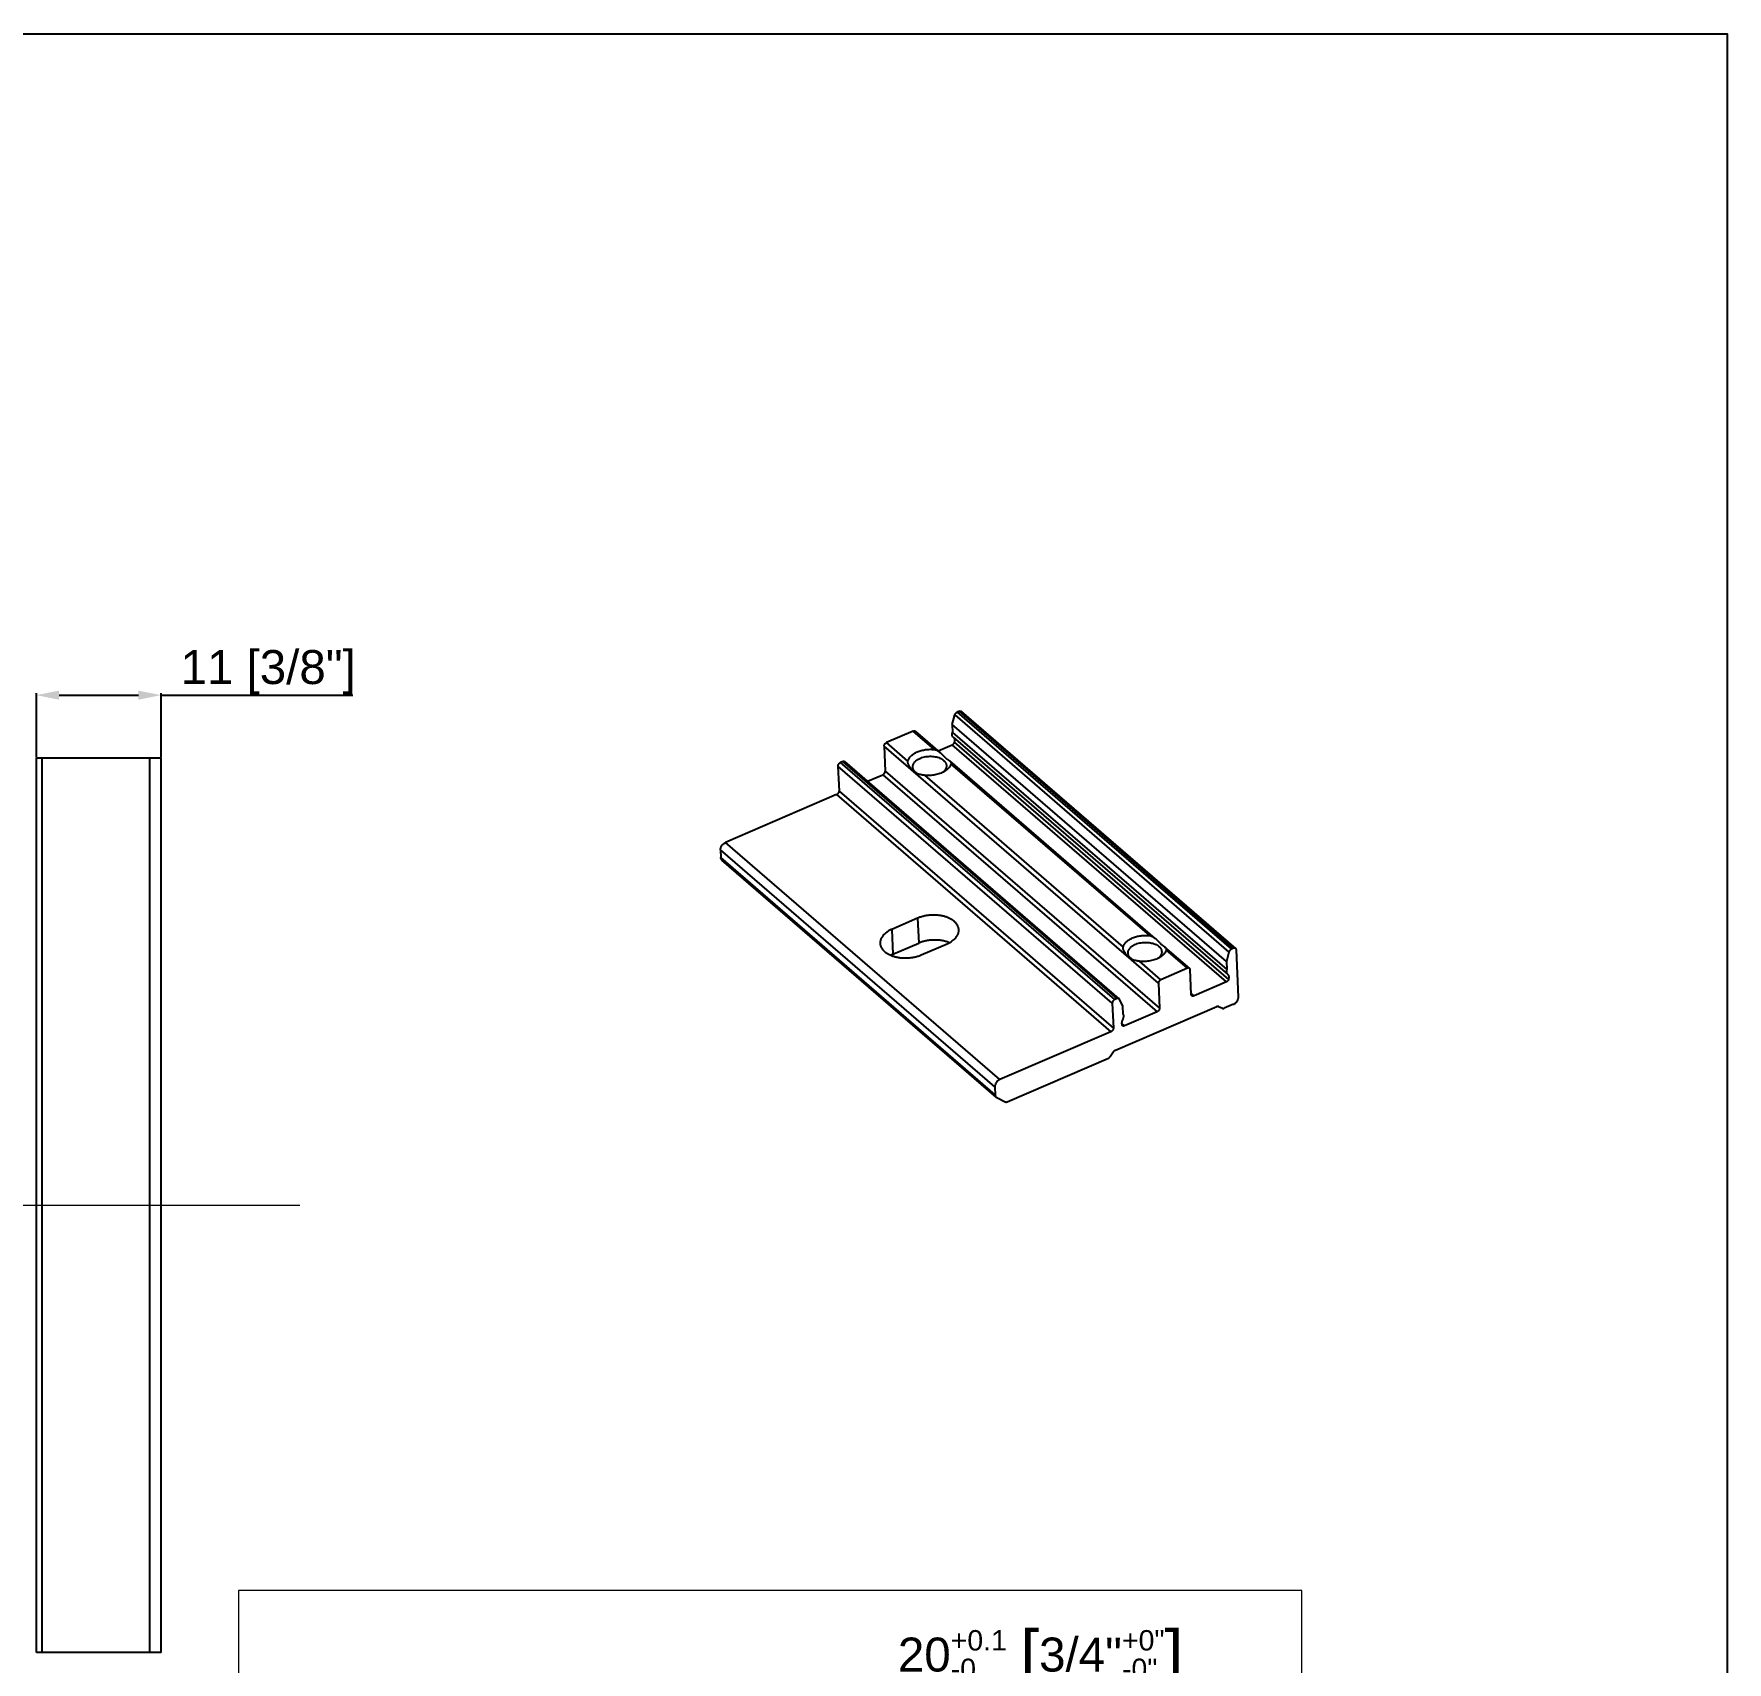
# Model space of a CAD drawing. Header units: millimetres. Extents: x 2185 to 26698, y 9658 to 17427.
# Drawn here: x 14118.5 to 14267.9, y 9792.4 to 9936.1 of the extents above; entities that cross this region are included whole.
import ezdxf

# ---------------------------------------------------------------- set-up
doc = ezdxf.new("R2010")
doc.units = ezdxf.units.MM
doc.styles.get("Standard").update_dxf_attribs({"font": 'arial.ttf'})
doc.dimstyles.new('缩小5倍', dxfattribs={"dimtxt": 3, "dimasz": 2, "dimexe": 0.18, "dimexo": 0.0625, "dimgap": 0.09, "dimtad": 1, "dimtoh": 1, "dimzin": 9, "dimdsep": 46, "dimtxsty": 'Standard', "dimblk": '_FILLED', "dimcen": 0.09, "dimclrd": 3, "dimclre": 3, "dimclrt": 3, "dimazin": 2, "dimtfac": 1, "dimtofl": 0, "dimtmove": 0, "dimatfit": 3, "dimldrblk": '_FILLED', "dimfxl": 1, "dimtolj": 1, "dimtzin": 0, "dimarcsym": 0})

# ---------------------------------------------------------------- blocks, each defined once
blk = doc.blocks.new('_FILLED')
at = {"color": 0, "linetype": 'ByBlock'}
blk.add_solid([(0, 0), (-1, 0.2), (-1, -0.2)], dxfattribs=at)
blk = doc.blocks.new('*D310')
at = {"color": 3, "lineweight": -2, "transparency": 16777216}
for p, q in [((14118.7, 9872.27), (14118.7, 9877.93)), ((14120.7, 9877.75), (14127.7, 9877.75)), ((14129.7, 9872.27), (14129.7, 9877.93)), ((14129.7, 9877.75), (14146.62, 9877.75))]:
    blk.add_line(p, q, dxfattribs=at)
at = {"layer": 'Defpoints', "color": 0, "transparency": 16777216}
for p in [(14129.7, 9877.75), (14118.7, 9872.21), (14129.7, 9872.21)]:
    blk.add_point(p, dxfattribs=at)
at = {"color": 3, "lineweight": -2, "transparency": 16777216, "xscale": 2, "yscale": 2, "zscale": 2, "rotation": 180}
blk.add_blockref('_FILLED', (14118.7, 9877.75), dxfattribs=at)
at = {"color": 3, "lineweight": -2, "transparency": 16777216, "xscale": 2, "yscale": 2, "zscale": 2}
blk.add_blockref('_FILLED', (14129.7, 9877.75), dxfattribs=at)
at = {"color": 3, "lineweight": 5, "transparency": 16777216, "insert": (14139.16, 9879.78), "char_height": 3, "attachment_point": 5}
blk.add_mtext('\\A1;11 [3/8"]', dxfattribs=at)
blk = doc.blocks.new('*D292')
at = {"color": 3, "lineweight": -2, "transparency": 16777216}
for p, q in [((14173.22, 9768.97), (14173.22, 9789.71)), ((14175.22, 9789.53), (14191.22, 9789.53)), ((14193.22, 9768.97), (14193.22, 9789.71)), ((14193.22, 9789.53), (14219.49, 9789.53))]:
    blk.add_line(p, q, dxfattribs=at)
at = {"layer": 'Defpoints', "color": 0, "transparency": 16777216}
for p in [(14193.22, 9789.53), (14173.22, 9768.91), (14193.22, 9768.91)]:
    blk.add_point(p, dxfattribs=at)
at = {"color": 3, "lineweight": -2, "transparency": 16777216, "xscale": 2, "yscale": 2, "zscale": 2, "rotation": 180}
blk.add_blockref('_FILLED', (14173.22, 9789.53), dxfattribs=at)
at = {"color": 3, "lineweight": -2, "transparency": 16777216, "xscale": 2, "yscale": 2, "zscale": 2}
blk.add_blockref('_FILLED', (14193.22, 9789.53), dxfattribs=at)
at = {"color": 3, "lineweight": 5, "transparency": 16777216, "insert": (14207.35, 9792.38), "char_height": 3, "attachment_point": 5}
blk.add_mtext('\\A1;20{\\H1.8;\\S+0.1^ -0;} {\\o\\l\\H4.32;[}3/4"{\\H1.8;\\S+0"^ -0";}{\\o\\l\\H4.32;]}', dxfattribs=at)

msp = doc.modelspace()

# ---------------------------------------------------------------- linework, layer by layer
at = {"color": 7, "linetype": 'Continuous'}
for p, q in [((14199.523, 9875.155), (14199.757, 9876.002)), ((14199.523, 9875.155), (14199.555, 9874.447)), ((14223.736, 9854.221), (14199.523, 9875.155)), ((14199.757, 9876.002), (14223.969, 9855.068)), ((14200.169, 9876.33), (14199.966, 9876.242)), ((14199.966, 9876.242), (14224.178, 9855.308)), ((14224.381, 9855.396), (14200.169, 9876.33)), ((14224.571, 9855.384), (14200.359, 9876.318)), ((14196.097, 9874.574), (14193.747, 9873.561)), ((14197.975, 9872.95), (14196.097, 9874.574)), ((14198.464, 9872.679), (14196.286, 9874.562)), ((14199.555, 9874.447), (14223.767, 9853.513)), ((14199.622, 9874.039), (14223.835, 9853.106)), ((14118.703, 9793.207), (14118.703, 9872.207)), ((14118.703, 9872.207), (14129.703, 9872.207)), ((14119.203, 9793.207), (14119.203, 9872.207)), ((14128.703, 9793.207), (14128.703, 9872.207)), ((14129.703, 9793.207), (14129.703, 9872.207)), ((14193.528, 9873.243), (14193.626, 9871.043)), ((14217.741, 9852.309), (14193.528, 9873.243)), ((14195.625, 9871.937), (14193.747, 9873.561)), ((14198.29, 9872.829), (14199.536, 9873.367)), ((14223.749, 9852.433), (14199.536, 9873.367)), ((14223.952, 9852.655), (14199.74, 9873.589)), ((14189.456, 9871.487), (14189.553, 9869.287)), ((14213.668, 9850.553), (14189.456, 9871.487)), ((14189.878, 9871.893), (14189.675, 9871.805)), ((14213.887, 9850.872), (14189.675, 9871.805)), ((14214.09, 9850.959), (14189.878, 9871.893)), ((14214.28, 9850.947), (14190.067, 9871.881)), ((14192.071, 9870.148), (14193.407, 9870.724)), ((14193.407, 9870.724), (14217.619, 9849.791)), ((14193.626, 9871.043), (14217.838, 9850.109)), ((14197.079, 9870.68), (14214.627, 9855.508)), ((14217.466, 9856.25), (14199.318, 9871.94)), ((14216.977, 9856.521), (14199.428, 9871.693)), ((14189.553, 9869.287), (14213.765, 9848.353)), ((14189.335, 9868.969), (14179.525, 9864.74)), ((14189.335, 9868.969), (14213.547, 9848.035)), ((14203.737, 9843.806), (14179.525, 9864.74)), ((14179.088, 9864.103), (14179.119, 9863.405)), ((14203.3, 9843.169), (14179.088, 9864.103)), ((14203.331, 9842.471), (14179.119, 9863.405)), ((14203.427, 9842.252), (14179.215, 9863.186)), ((14196.488, 9858.054), (14194.207, 9857.071)), ((14196.488, 9858.054), (14196.585, 9855.854)), ((14194.207, 9857.071), (14194.304, 9854.871)), ((14194.304, 9854.871), (14196.585, 9855.854)), ((14196.812, 9854.819), (14199.093, 9855.802)), ((14199.258, 9855.891), (14199.15, 9855.936)), ((14194.304, 9854.871), (14194.139, 9854.782)), ((14217.959, 9852.627), (14216.081, 9854.251)), ((14220.499, 9853.628), (14218.32, 9855.511)), ((14220.309, 9853.64), (14218.43, 9855.264)), ((14223.969, 9855.068), (14223.736, 9854.221)), ((14223.736, 9854.221), (14223.767, 9853.513)), ((14224.381, 9855.396), (14224.178, 9855.308)), ((14224.803, 9851.094), (14224.619, 9855.274)), ((14220.309, 9853.64), (14217.959, 9852.627)), ((14220.644, 9851.319), (14220.547, 9853.519)), ((14223.886, 9853.067), (14223.835, 9853.106)), ((14217.741, 9852.309), (14217.838, 9850.109)), ((14220.882, 9851.197), (14220.64, 9851.406)), ((14223.749, 9852.433), (14220.882, 9851.197)), ((14213.668, 9850.553), (14213.765, 9848.353)), ((14214.09, 9850.959), (14213.887, 9850.872)), ((14213.947, 9846.414), (14222.884, 9850.267)), ((14214.312, 9850.905), (14214.28, 9850.947)), ((14214.61, 9850.287), (14214.312, 9850.905)), ((14214.641, 9849.579), (14214.61, 9850.287)), ((14217.619, 9849.791), (14214.752, 9848.555)), ((14223.048, 9850.272), (14223.384, 9850.1)), ((14224.367, 9850.458), (14223.548, 9850.105)), ((14214.752, 9848.555), (14214.495, 9848.777)), ((14214.563, 9848.567), (14214.537, 9848.596)), ((14213.547, 9848.035), (14203.737, 9843.806)), ((14204.385, 9841.843), (14213.321, 9845.696)), ((14213.48, 9845.83), (14213.789, 9846.28)), ((14203.3, 9843.169), (14203.331, 9842.471)), ((14203.427, 9842.252), (14203.478, 9842.218)), ((14203.478, 9842.218), (14204.221, 9841.838)), ((14129.703, 9793.207), (14118.703, 9793.207))]:
    msp.add_line(p, q, dxfattribs=at)
at = {"color": 1, "lineweight": 5}
msp.add_line((13976.12, 9832.707), (14141.938, 9832.707), dxfattribs=at)
msp.add_lwpolyline([(13942.044, 9936.148), (14267.94, 9936.148), (14267.94, 9693.549), (13942.044, 9693.549)], close=True)
at = {"color": 6, "lineweight": 5}
msp.add_lwpolyline([(14136.529, 9739.316), (14230.393, 9739.316), (14230.393, 9798.675), (14136.529, 9798.675)], close=True, dxfattribs=at)
at = {"color": 7, "linetype": 'Continuous'}
for centre, radius, start, end in [((14196.77, 9871.506), 0.733, 214.35556, 216.68729), ((14196.909, 9871.882), 1.156, 237.83029, 244.54458), ((14197.133, 9871.924), 1.289, 236.24479, 240.78628), ((14198.112, 9871.726), 0.982, 315.83079, 316.42318), ((14215.772, 9855.077), 0.733, 214.35556, 216.68729), ((14215.911, 9855.453), 1.156, 237.83029, 244.54458), ((14216.135, 9855.494), 1.289, 236.24479, 240.78628), ((14217.114, 9855.297), 0.982, 315.83079, 316.42318)]:
    msp.add_arc(centre, radius, start, end, dxfattribs=at)
for points, knots in [([(14199.757, 9876.002), (14199.761, 9876.014), (14199.769, 9876.04), (14199.793, 9876.089), (14199.833, 9876.146), (14199.885, 9876.194), (14199.93, 9876.225), (14199.954, 9876.237), (14199.966, 9876.242)], [0, 0, 0, 0, 0.1196504, 0.2441143, 0.500339, 0.7563831, 0.8806315, 1, 1, 1, 1]), ([(14200.169, 9876.33), (14200.186, 9876.337), (14200.221, 9876.348), (14200.265, 9876.352), (14200.298, 9876.348), (14200.32, 9876.341), (14200.341, 9876.331), (14200.353, 9876.322), (14200.359, 9876.318)], [0, 0, 0, 0, 0.2826079, 0.5407473, 0.6612526, 0.7770343, 0.8894263, 1, 1, 1, 1]), ([(14196.097, 9874.574), (14196.114, 9874.581), (14196.149, 9874.593), (14196.193, 9874.596), (14196.226, 9874.592), (14196.248, 9874.585), (14196.269, 9874.576), (14196.281, 9874.567), (14196.286, 9874.562)], [0, 0, 0, 0, 0.2826079, 0.5407473, 0.6612526, 0.7770343, 0.8894263, 1, 1, 1, 1]), ([(14199.622, 9874.039), (14199.61, 9874.05), (14199.588, 9874.073), (14199.561, 9874.114), (14199.542, 9874.161), (14199.525, 9874.232), (14199.524, 9874.308), (14199.537, 9874.387), (14199.548, 9874.427), (14199.555, 9874.447)], [0, 0, 0, 0, 0.109108, 0.2202957, 0.3352863, 0.4555223, 0.7145729, 0.8543866, 1, 1, 1, 1]), ([(14199.74, 9873.589), (14199.746, 9873.608), (14199.757, 9873.645), (14199.771, 9873.719), (14199.772, 9873.792), (14199.76, 9873.859), (14199.744, 9873.905), (14199.723, 9873.946), (14199.704, 9873.97), (14199.694, 9873.981)], [0, 0, 0, 0, 0.144431, 0.283616, 0.543145, 0.664084, 0.7797613, 0.8912631, 1, 1, 1, 1]), ([(14193.528, 9873.243), (14193.528, 9873.258), (14193.53, 9873.289), (14193.541, 9873.336), (14193.561, 9873.383), (14193.597, 9873.443), (14193.645, 9873.497), (14193.701, 9873.538), (14193.732, 9873.554), (14193.747, 9873.561)], [0, 0, 0, 0, 0.1102625, 0.2288238, 0.3541088, 0.4842143, 0.7479321, 0.8768455, 1, 1, 1, 1]), ([(14195.625, 9871.937), (14195.636, 9871.977), (14195.664, 9872.058), (14195.725, 9872.173), (14195.805, 9872.285), (14195.903, 9872.392), (14196.019, 9872.492), (14196.15, 9872.585), (14196.296, 9872.67), (14196.455, 9872.746), (14196.626, 9872.811), (14196.806, 9872.867), (14196.993, 9872.911), (14197.186, 9872.943), (14197.383, 9872.964), (14197.582, 9872.972), (14197.779, 9872.968), (14197.91, 9872.957), (14197.975, 9872.95)], [0, 0, 0, 0, 0.0453232, 0.0926956, 0.1425391, 0.1951743, 0.2507837, 0.3093805, 0.3708655, 0.4350313, 0.5015977, 0.5702099, 0.6404657, 0.7119097, 0.7840679, 0.8564785, 0.9286546, 1, 1, 1, 1]), ([(14196.059, 9871.398), (14196.058, 9871.422), (14196.059, 9871.47), (14196.07, 9871.542), (14196.091, 9871.613), (14196.122, 9871.684), (14196.162, 9871.753), (14196.21, 9871.82), (14196.267, 9871.884), (14196.356, 9871.969), (14196.488, 9872.065), (14196.669, 9872.163), (14196.872, 9872.243), (14197.093, 9872.303), (14197.324, 9872.341), (14197.562, 9872.357), (14197.798, 9872.351), (14198.029, 9872.322), (14198.246, 9872.271), (14198.447, 9872.199), (14198.624, 9872.109), (14198.728, 9872.034), (14198.774, 9871.994)], [0, 0, 0, 0, 0.0221149, 0.0444823, 0.0673395, 0.0908985, 0.115335, 0.1407833, 0.1673419, 0.1950659, 0.2540291, 0.317544, 0.3850428, 0.4556743, 0.52839, 0.6020229, 0.675356, 0.7471887, 0.816404, 0.8820317, 0.9433764, 1, 1, 1, 1]), ([(14197.975, 9872.95), (14198, 9872.947), (14198.047, 9872.937), (14198.115, 9872.912), (14198.18, 9872.881), (14198.242, 9872.846), (14198.301, 9872.807), (14198.376, 9872.753), (14198.43, 9872.709), (14198.464, 9872.679)], [0, 0, 0, 0, 0.1291556, 0.2570446, 0.383713, 0.5092702, 0.6337007, 0.7569991, 1, 1, 1, 1]), ([(14198.464, 9872.679), (14198.508, 9872.641), (14198.592, 9872.563), (14198.71, 9872.445), (14198.823, 9872.333), (14198.898, 9872.262), (14198.936, 9872.23)], [0, 0, 0, 0, 0.2673271, 0.5250873, 0.7704301, 1, 1, 1, 1]), ([(14198.936, 9872.23), (14198.971, 9872.2), (14199.023, 9872.157), (14199.094, 9872.105), (14199.144, 9872.07), (14199.192, 9872.036), (14199.237, 9872.004), (14199.279, 9871.973), (14199.306, 9871.951), (14199.318, 9871.94)], [0, 0, 0, 0, 0.2870109, 0.4209974, 0.5487414, 0.6703771, 0.7860328, 0.8958421, 1, 1, 1, 1]), ([(14199.536, 9873.367), (14199.548, 9873.372), (14199.57, 9873.383), (14199.613, 9873.411), (14199.662, 9873.455), (14199.701, 9873.508), (14199.726, 9873.553), (14199.736, 9873.577), (14199.74, 9873.589)], [0, 0, 0, 0, 0.1186363, 0.2421207, 0.4968312, 0.7532238, 0.8787181, 1, 1, 1, 1]), ([(14189.456, 9871.487), (14189.456, 9871.502), (14189.457, 9871.533), (14189.469, 9871.58), (14189.488, 9871.627), (14189.524, 9871.688), (14189.573, 9871.741), (14189.629, 9871.783), (14189.659, 9871.799), (14189.675, 9871.805)], [0, 0, 0, 0, 0.1102625, 0.2288238, 0.3541088, 0.4842143, 0.7479321, 0.8768455, 1, 1, 1, 1]), ([(14189.878, 9871.893), (14189.895, 9871.9), (14189.93, 9871.912), (14189.974, 9871.915), (14190.007, 9871.911), (14190.029, 9871.904), (14190.05, 9871.895), (14190.062, 9871.886), (14190.067, 9871.881)], [0, 0, 0, 0, 0.282612, 0.5407303, 0.6612265, 0.7769788, 0.889351, 1, 1, 1, 1]), ([(14193.407, 9870.724), (14193.422, 9870.731), (14193.453, 9870.747), (14193.509, 9870.789), (14193.557, 9870.842), (14193.593, 9870.903), (14193.613, 9870.95), (14193.624, 9870.997), (14193.626, 9871.028), (14193.626, 9871.043)], [0, 0, 0, 0, 0.1231545, 0.2520679, 0.5157857, 0.6458912, 0.7711762, 0.8897375, 1, 1, 1, 1]), ([(14196.134, 9871.022), (14196.101, 9871.051), (14196.036, 9871.112), (14195.944, 9871.213), (14195.858, 9871.323), (14195.779, 9871.441), (14195.722, 9871.544), (14195.683, 9871.629), (14195.658, 9871.692), (14195.638, 9871.756), (14195.624, 9871.819), (14195.619, 9871.87), (14195.62, 9871.909), (14195.623, 9871.928), (14195.625, 9871.937)], [0, 0, 0, 0, 0.1212908, 0.2483415, 0.3789092, 0.510723, 0.6417131, 0.7062491, 0.769692, 0.8315922, 0.8913115, 0.947895, 0.9746471, 1, 1, 1, 1]), ([(14196.165, 9871.092), (14196.149, 9871.116), (14196.121, 9871.164), (14196.088, 9871.24), (14196.066, 9871.318), (14196.06, 9871.371), (14196.059, 9871.398)], [0, 0, 0, 0, 0.2610225, 0.5127786, 0.7580526, 1, 1, 1, 1]), ([(14196.294, 9870.904), (14196.28, 9870.912), (14196.225, 9870.948), (14196.172, 9870.989), (14196.134, 9871.022)], [0, 0, 0, 0, 0.2420712, 1, 1, 1, 1]), ([(14196.311, 9870.932), (14196.298, 9870.943), (14196.252, 9870.984), (14196.21, 9871.031), (14196.183, 9871.068)], [0, 0, 0, 0, 0.2588626, 1, 1, 1, 1]), ([(14196.417, 9870.851), (14196.407, 9870.858), (14196.371, 9870.883), (14196.336, 9870.91), (14196.311, 9870.932)], [0, 0, 0, 0, 0.2561075, 1, 1, 1, 1]), ([(14197.079, 9870.68), (14197.044, 9870.684), (14196.976, 9870.692), (14196.851, 9870.71), (14196.709, 9870.736), (14196.553, 9870.779), (14196.457, 9870.817), (14196.412, 9870.838)], [0, 0, 0, 0, 0.1536482, 0.2954661, 0.5514014, 0.7822341, 1, 1, 1, 1]), ([(14198.841, 9871.01), (14198.782, 9870.975), (14198.657, 9870.91), (14198.457, 9870.828), (14198.243, 9870.761), (14198.018, 9870.71), (14197.786, 9870.676), (14197.549, 9870.659), (14197.313, 9870.66), (14197.156, 9870.671), (14197.079, 9870.68)], [0, 0, 0, 0, 0.1133232, 0.2320377, 0.3552831, 0.4820317, 0.6111072, 0.7413029, 0.8714154, 1, 1, 1, 1]), ([(14198.816, 9871.042), (14198.805, 9871.031), (14198.762, 9870.988), (14198.715, 9870.949), (14198.678, 9870.922)], [0, 0, 0, 0, 0.2422965, 1, 1, 1, 1]), ([(14198.774, 9871.994), (14198.812, 9871.962), (14198.864, 9871.91), (14198.921, 9871.833), (14198.957, 9871.775), (14198.986, 9871.715), (14199.007, 9871.654), (14199.021, 9871.591), (14199.025, 9871.549), (14199.026, 9871.529)], [0, 0, 0, 0, 0.2731444, 0.4026511, 0.5278149, 0.6492783, 0.767846, 0.8844252, 1, 1, 1, 1]), ([(14199.026, 9871.529), (14199.027, 9871.508), (14199.026, 9871.466), (14199.018, 9871.404), (14199.003, 9871.342), (14198.973, 9871.259), (14198.916, 9871.157), (14198.856, 9871.084), (14198.823, 9871.049)], [0, 0, 0, 0, 0.1158362, 0.2326622, 0.3514307, 0.4730021, 0.7271743, 1, 1, 1, 1]), ([(14199.428, 9871.693), (14199.42, 9871.661), (14199.399, 9871.597), (14199.355, 9871.503), (14199.298, 9871.411), (14199.229, 9871.322), (14199.148, 9871.237), (14199.022, 9871.126), (14198.916, 9871.054), (14198.841, 9871.01)], [0, 0, 0, 0, 0.1081481, 0.22007, 0.3364673, 0.4579208, 0.5848685, 0.7175687, 1, 1, 1, 1]), ([(14199.318, 9871.94), (14199.337, 9871.925), (14199.362, 9871.9), (14199.392, 9871.864), (14199.41, 9871.836), (14199.424, 9871.805), (14199.433, 9871.771), (14199.436, 9871.733), (14199.432, 9871.707), (14199.428, 9871.693)], [0, 0, 0, 0, 0.2517925, 0.3712889, 0.4880435, 0.6042745, 0.7236545, 0.8523297, 1, 1, 1, 1]), ([(14189.335, 9868.969), (14189.35, 9868.975), (14189.38, 9868.992), (14189.437, 9869.033), (14189.485, 9869.086), (14189.521, 9869.147), (14189.54, 9869.194), (14189.552, 9869.241), (14189.554, 9869.272), (14189.553, 9869.287)], [0, 0, 0, 0, 0.1231545, 0.2520679, 0.5157857, 0.6458912, 0.7711762, 0.8897375, 1, 1, 1, 1]), ([(14179.088, 9864.103), (14179.087, 9864.133), (14179.091, 9864.195), (14179.113, 9864.289), (14179.152, 9864.383), (14179.206, 9864.474), (14179.273, 9864.558), (14179.349, 9864.632), (14179.434, 9864.694), (14179.494, 9864.726), (14179.525, 9864.74)], [0, 0, 0, 0, 0.1101979, 0.2286897, 0.3539013, 0.4839305, 0.6162363, 0.7480798, 0.8769177, 1, 1, 1, 1]), ([(14179.215, 9863.186), (14179.201, 9863.199), (14179.174, 9863.228), (14179.144, 9863.28), (14179.125, 9863.34), (14179.12, 9863.383), (14179.119, 9863.405)], [0, 0, 0, 0, 0.2354593, 0.4772062, 0.7310458, 1, 1, 1, 1]), ([(14200.126, 9857.031), (14200.124, 9857.062), (14200.118, 9857.125), (14200.098, 9857.217), (14200.068, 9857.309), (14200.028, 9857.398), (14199.978, 9857.485), (14199.918, 9857.57), (14199.848, 9857.652), (14199.741, 9857.759), (14199.585, 9857.882), (14199.369, 9858.011), (14199.126, 9858.121), (14198.859, 9858.209), (14198.574, 9858.275), (14198.275, 9858.317), (14197.967, 9858.334), (14197.656, 9858.327), (14197.348, 9858.296), (14197.047, 9858.24), (14196.76, 9858.161), (14196.576, 9858.092), (14196.488, 9858.054)], [0, 0, 0, 0, 0.0219679, 0.0441087, 0.0665897, 0.0895627, 0.1131621, 0.1375041, 0.1626787, 0.1887527, 0.2437366, 0.3026267, 0.3652836, 0.431338, 0.5002576, 0.5713772, 0.6439456, 0.717155, 0.7901595, 0.8621478, 0.93237, 1, 1, 1, 1]), ([(14194.207, 9857.071), (14194.127, 9857.037), (14193.976, 9856.963), (14193.767, 9856.834), (14193.585, 9856.691), (14193.456, 9856.559), (14193.37, 9856.449), (14193.315, 9856.366), (14193.268, 9856.281), (14193.231, 9856.194), (14193.203, 9856.107), (14193.183, 9856.019), (14193.173, 9855.93), (14193.173, 9855.871), (14193.174, 9855.842)], [0, 0, 0, 0, 0.1520139, 0.296297, 0.4319618, 0.5589547, 0.6193748, 0.6778602, 0.7345632, 0.7896874, 0.8434878, 0.8962536, 0.9483072, 1, 1, 1, 1]), ([(14193.174, 9855.842), (14193.175, 9855.811), (14193.182, 9855.748), (14193.201, 9855.656), (14193.232, 9855.564), (14193.272, 9855.475), (14193.322, 9855.387), (14193.382, 9855.303), (14193.452, 9855.221), (14193.559, 9855.114), (14193.715, 9854.99), (14193.931, 9854.862), (14194.174, 9854.752), (14194.441, 9854.664), (14194.726, 9854.598), (14195.025, 9854.556), (14195.333, 9854.539), (14195.643, 9854.546), (14195.952, 9854.577), (14196.253, 9854.633), (14196.54, 9854.712), (14196.724, 9854.781), (14196.812, 9854.819)], [0, 0, 0, 0, 0.0219679, 0.0441087, 0.0665897, 0.0895627, 0.1131621, 0.1375041, 0.1626787, 0.1887527, 0.2437366, 0.3026267, 0.3652836, 0.431338, 0.5002576, 0.5713772, 0.6439456, 0.717155, 0.7901595, 0.8621478, 0.93237, 1, 1, 1, 1]), ([(14199.155, 9855.941), (14199.057, 9855.976), (14198.853, 9856.037), (14198.535, 9856.098), (14198.204, 9856.13), (14197.866, 9856.134), (14197.528, 9856.107), (14197.198, 9856.053), (14196.883, 9855.97), (14196.681, 9855.896), (14196.585, 9855.854)], [0, 0, 0, 0, 0.1185129, 0.2421011, 0.3692891, 0.4984274, 0.627766, 0.7555561, 0.8802025, 1, 1, 1, 1]), ([(14199.093, 9855.802), (14199.172, 9855.836), (14199.324, 9855.91), (14199.533, 9856.039), (14199.715, 9856.182), (14199.844, 9856.314), (14199.93, 9856.424), (14199.985, 9856.507), (14200.031, 9856.592), (14200.069, 9856.679), (14200.097, 9856.766), (14200.117, 9856.854), (14200.127, 9856.943), (14200.127, 9857.002), (14200.126, 9857.031)], [0, 0, 0, 0, 0.1520139, 0.296297, 0.4319618, 0.5589547, 0.6193748, 0.6778602, 0.7345632, 0.7896874, 0.8434878, 0.8962536, 0.9483072, 1, 1, 1, 1]), ([(14214.627, 9855.508), (14214.638, 9855.548), (14214.666, 9855.628), (14214.727, 9855.744), (14214.807, 9855.856), (14214.905, 9855.963), (14215.021, 9856.063), (14215.152, 9856.156), (14215.298, 9856.241), (14215.457, 9856.316), (14215.628, 9856.382), (14215.808, 9856.437), (14215.995, 9856.482), (14216.188, 9856.514), (14216.385, 9856.535), (14216.584, 9856.543), (14216.781, 9856.539), (14216.912, 9856.528), (14216.977, 9856.521)], [0, 0, 0, 0, 0.0453232, 0.0926956, 0.1425391, 0.1951743, 0.2507837, 0.3093805, 0.3708655, 0.4350313, 0.5015977, 0.5702099, 0.6404657, 0.7119097, 0.7840679, 0.8564785, 0.9286546, 1, 1, 1, 1]), ([(14215.061, 9854.969), (14215.06, 9854.992), (14215.061, 9855.041), (14215.072, 9855.113), (14215.093, 9855.184), (14215.124, 9855.255), (14215.164, 9855.324), (14215.212, 9855.391), (14215.269, 9855.455), (14215.358, 9855.539), (14215.49, 9855.636), (14215.671, 9855.734), (14215.874, 9855.814), (14216.095, 9855.874), (14216.326, 9855.912), (14216.564, 9855.928), (14216.8, 9855.922), (14217.031, 9855.893), (14217.248, 9855.842), (14217.449, 9855.77), (14217.626, 9855.68), (14217.73, 9855.605), (14217.776, 9855.565)], [0, 0, 0, 0, 0.0221149, 0.0444823, 0.0673395, 0.0908985, 0.115335, 0.1407833, 0.1673419, 0.1950659, 0.2540291, 0.317544, 0.3850428, 0.4556743, 0.52839, 0.6020229, 0.675356, 0.7471887, 0.816404, 0.8820317, 0.9433764, 1, 1, 1, 1]), ([(14216.977, 9856.521), (14217.002, 9856.518), (14217.049, 9856.508), (14217.117, 9856.483), (14217.182, 9856.452), (14217.244, 9856.416), (14217.303, 9856.378), (14217.378, 9856.324), (14217.432, 9856.28), (14217.466, 9856.25)], [0, 0, 0, 0, 0.1291556, 0.2570446, 0.383713, 0.5092702, 0.6337007, 0.7569991, 1, 1, 1, 1]), ([(14217.466, 9856.25), (14217.51, 9856.212), (14217.594, 9856.134), (14217.712, 9856.016), (14217.825, 9855.903), (14217.9, 9855.833), (14217.938, 9855.801)], [0, 0, 0, 0, 0.2673271, 0.5250873, 0.7704301, 1, 1, 1, 1]), ([(14217.938, 9855.801), (14217.973, 9855.771), (14218.025, 9855.728), (14218.096, 9855.676), (14218.146, 9855.641), (14218.194, 9855.607), (14218.239, 9855.575), (14218.281, 9855.544), (14218.308, 9855.522), (14218.32, 9855.511)], [0, 0, 0, 0, 0.2870109, 0.4209974, 0.5487414, 0.6703771, 0.7860328, 0.8958421, 1, 1, 1, 1]), ([(14215.136, 9854.593), (14215.103, 9854.622), (14215.038, 9854.683), (14214.946, 9854.784), (14214.86, 9854.894), (14214.781, 9855.012), (14214.724, 9855.115), (14214.685, 9855.2), (14214.66, 9855.263), (14214.64, 9855.327), (14214.626, 9855.39), (14214.621, 9855.441), (14214.622, 9855.48), (14214.625, 9855.499), (14214.627, 9855.508)], [0, 0, 0, 0, 0.1212908, 0.2483415, 0.3789092, 0.510723, 0.6417131, 0.7062491, 0.769692, 0.8315922, 0.8913115, 0.947895, 0.9746471, 1, 1, 1, 1]), ([(14215.167, 9854.663), (14215.151, 9854.687), (14215.122, 9854.735), (14215.09, 9854.811), (14215.068, 9854.889), (14215.062, 9854.942), (14215.061, 9854.969)], [0, 0, 0, 0, 0.2610225, 0.5127786, 0.7580526, 1, 1, 1, 1]), ([(14215.296, 9854.474), (14215.282, 9854.483), (14215.227, 9854.519), (14215.174, 9854.56), (14215.136, 9854.593)], [0, 0, 0, 0, 0.2420712, 1, 1, 1, 1]), ([(14215.312, 9854.503), (14215.3, 9854.513), (14215.254, 9854.555), (14215.212, 9854.602), (14215.185, 9854.639)], [0, 0, 0, 0, 0.2588626, 1, 1, 1, 1]), ([(14215.419, 9854.422), (14215.409, 9854.429), (14215.373, 9854.454), (14215.337, 9854.481), (14215.312, 9854.503)], [0, 0, 0, 0, 0.2561075, 1, 1, 1, 1]), ([(14216.081, 9854.251), (14216.046, 9854.255), (14215.978, 9854.263), (14215.853, 9854.281), (14215.711, 9854.307), (14215.555, 9854.35), (14215.459, 9854.388), (14215.414, 9854.409)], [0, 0, 0, 0, 0.1536482, 0.2954661, 0.5514014, 0.7822341, 1, 1, 1, 1]), ([(14217.843, 9854.581), (14217.784, 9854.546), (14217.659, 9854.481), (14217.459, 9854.399), (14217.245, 9854.332), (14217.02, 9854.281), (14216.788, 9854.247), (14216.551, 9854.23), (14216.315, 9854.23), (14216.158, 9854.242), (14216.081, 9854.251)], [0, 0, 0, 0, 0.1133232, 0.2320377, 0.3552831, 0.4820317, 0.6111072, 0.7413029, 0.8714154, 1, 1, 1, 1]), ([(14217.818, 9854.613), (14217.807, 9854.602), (14217.764, 9854.559), (14217.717, 9854.52), (14217.68, 9854.493)], [0, 0, 0, 0, 0.2422965, 1, 1, 1, 1]), ([(14217.776, 9855.565), (14217.814, 9855.533), (14217.866, 9855.481), (14217.923, 9855.404), (14217.959, 9855.346), (14217.987, 9855.286), (14218.009, 9855.225), (14218.023, 9855.162), (14218.027, 9855.12), (14218.028, 9855.099)], [0, 0, 0, 0, 0.2731444, 0.4026511, 0.5278149, 0.6492783, 0.767846, 0.8844252, 1, 1, 1, 1]), ([(14218.028, 9855.099), (14218.029, 9855.079), (14218.028, 9855.037), (14218.02, 9854.975), (14218.005, 9854.913), (14217.975, 9854.83), (14217.918, 9854.728), (14217.858, 9854.655), (14217.825, 9854.62)], [0, 0, 0, 0, 0.1158362, 0.2326622, 0.3514307, 0.4730021, 0.7271743, 1, 1, 1, 1]), ([(14218.43, 9855.264), (14218.422, 9855.232), (14218.401, 9855.167), (14218.357, 9855.074), (14218.3, 9854.982), (14218.231, 9854.893), (14218.15, 9854.808), (14218.024, 9854.697), (14217.918, 9854.625), (14217.843, 9854.581)], [0, 0, 0, 0, 0.1081481, 0.22007, 0.3364673, 0.4579208, 0.5848685, 0.7175687, 1, 1, 1, 1]), ([(14218.32, 9855.511), (14218.339, 9855.496), (14218.364, 9855.471), (14218.394, 9855.435), (14218.412, 9855.407), (14218.426, 9855.376), (14218.435, 9855.342), (14218.438, 9855.304), (14218.434, 9855.278), (14218.43, 9855.264)], [0, 0, 0, 0, 0.2517925, 0.3712889, 0.4880435, 0.6042745, 0.7236545, 0.8523297, 1, 1, 1, 1]), ([(14224.178, 9855.308), (14224.166, 9855.303), (14224.142, 9855.291), (14224.097, 9855.261), (14224.046, 9855.213), (14224.005, 9855.155), (14223.981, 9855.106), (14223.973, 9855.081), (14223.969, 9855.068)], [0, 0, 0, 0, 0.1193685, 0.2436169, 0.499661, 0.7558857, 0.8803496, 1, 1, 1, 1]), ([(14224.571, 9855.384), (14224.565, 9855.389), (14224.553, 9855.397), (14224.533, 9855.407), (14224.51, 9855.414), (14224.478, 9855.418), (14224.433, 9855.414), (14224.399, 9855.403), (14224.381, 9855.396)], [0, 0, 0, 0, 0.1105737, 0.2229657, 0.3387474, 0.4592527, 0.7173921, 1, 1, 1, 1]), ([(14224.619, 9855.274), (14224.619, 9855.285), (14224.616, 9855.307), (14224.606, 9855.337), (14224.591, 9855.363), (14224.578, 9855.377), (14224.571, 9855.384)], [0, 0, 0, 0, 0.2687903, 0.5228218, 0.7647181, 1, 1, 1, 1]), ([(14220.499, 9853.628), (14220.493, 9853.633), (14220.481, 9853.642), (14220.46, 9853.652), (14220.438, 9853.658), (14220.405, 9853.663), (14220.361, 9853.659), (14220.326, 9853.648), (14220.309, 9853.64)], [0, 0, 0, 0, 0.1105737, 0.2229657, 0.3387474, 0.4592527, 0.7173921, 1, 1, 1, 1]), ([(14220.547, 9853.519), (14220.546, 9853.53), (14220.544, 9853.551), (14220.534, 9853.581), (14220.519, 9853.607), (14220.506, 9853.622), (14220.499, 9853.628)], [0, 0, 0, 0, 0.2687903, 0.5228218, 0.7647181, 1, 1, 1, 1]), ([(14223.767, 9853.513), (14223.76, 9853.493), (14223.749, 9853.453), (14223.736, 9853.374), (14223.737, 9853.298), (14223.754, 9853.227), (14223.773, 9853.181), (14223.8, 9853.139), (14223.822, 9853.116), (14223.835, 9853.106)], [0, 0, 0, 0, 0.1456134, 0.2854271, 0.5444777, 0.6647137, 0.7797043, 0.890892, 1, 1, 1, 1]), ([(14223.952, 9852.655), (14223.959, 9852.675), (14223.97, 9852.716), (14223.984, 9852.795), (14223.984, 9852.873), (14223.967, 9852.944), (14223.947, 9852.991), (14223.92, 9853.033), (14223.898, 9853.056), (14223.886, 9853.067)], [0, 0, 0, 0, 0.1457521, 0.2857045, 0.544902, 0.6651184, 0.7800217, 0.8910675, 1, 1, 1, 1]), ([(14217.959, 9852.627), (14217.944, 9852.621), (14217.913, 9852.604), (14217.857, 9852.563), (14217.809, 9852.509), (14217.773, 9852.449), (14217.753, 9852.402), (14217.742, 9852.355), (14217.74, 9852.324), (14217.741, 9852.309)], [0, 0, 0, 0, 0.1231545, 0.2520679, 0.5157857, 0.6458912, 0.7711762, 0.8897375, 1, 1, 1, 1]), ([(14220.692, 9851.209), (14220.685, 9851.215), (14220.671, 9851.23), (14220.657, 9851.256), (14220.647, 9851.286), (14220.644, 9851.308), (14220.644, 9851.319)], [0, 0, 0, 0, 0.2352819, 0.4771782, 0.7312097, 1, 1, 1, 1]), ([(14220.882, 9851.197), (14220.864, 9851.189), (14220.83, 9851.178), (14220.785, 9851.175), (14220.753, 9851.179), (14220.73, 9851.185), (14220.71, 9851.195), (14220.698, 9851.204), (14220.692, 9851.209)], [0, 0, 0, 0, 0.2826079, 0.5407473, 0.6612526, 0.7770343, 0.8894263, 1, 1, 1, 1]), ([(14223.952, 9852.655), (14223.948, 9852.643), (14223.938, 9852.62), (14223.914, 9852.574), (14223.874, 9852.521), (14223.825, 9852.477), (14223.782, 9852.449), (14223.76, 9852.438), (14223.749, 9852.433)], [0, 0, 0, 0, 0.1212819, 0.2467762, 0.5031688, 0.7578793, 0.8813637, 1, 1, 1, 1]), ([(14213.887, 9850.872), (14213.871, 9850.865), (14213.841, 9850.849), (14213.785, 9850.807), (14213.737, 9850.754), (14213.701, 9850.693), (14213.681, 9850.646), (14213.67, 9850.599), (14213.668, 9850.568), (14213.668, 9850.553)], [0, 0, 0, 0, 0.1231545, 0.2520679, 0.5157857, 0.6458912, 0.7711762, 0.8897375, 1, 1, 1, 1]), ([(14214.28, 9850.947), (14214.274, 9850.952), (14214.262, 9850.961), (14214.241, 9850.971), (14214.219, 9850.977), (14214.186, 9850.982), (14214.142, 9850.978), (14214.107, 9850.967), (14214.09, 9850.959)], [0, 0, 0, 0, 0.110649, 0.2230212, 0.3387735, 0.4592697, 0.717388, 1, 1, 1, 1]), ([(14217.838, 9850.109), (14217.838, 9850.094), (14217.836, 9850.063), (14217.825, 9850.016), (14217.805, 9849.969), (14217.769, 9849.908), (14217.721, 9849.855), (14217.665, 9849.813), (14217.635, 9849.797), (14217.619, 9849.791)], [0, 0, 0, 0, 0.1102625, 0.2288238, 0.3541088, 0.4842143, 0.7479321, 0.8768455, 1, 1, 1, 1]), ([(14222.884, 9850.267), (14222.898, 9850.273), (14222.927, 9850.283), (14222.971, 9850.289), (14223.012, 9850.286), (14223.037, 9850.278), (14223.048, 9850.272)], [0, 0, 0, 0, 0.2783955, 0.5370101, 0.7762143, 1, 1, 1, 1]), ([(14223.384, 9850.1), (14223.396, 9850.094), (14223.421, 9850.085), (14223.462, 9850.082), (14223.505, 9850.089), (14223.534, 9850.099), (14223.548, 9850.105)], [0, 0, 0, 0, 0.2237857, 0.4629899, 0.7216045, 1, 1, 1, 1]), ([(14224.367, 9850.458), (14224.397, 9850.471), (14224.458, 9850.503), (14224.542, 9850.565), (14224.619, 9850.639), (14224.685, 9850.724), (14224.739, 9850.814), (14224.778, 9850.908), (14224.801, 9851.002), (14224.805, 9851.064), (14224.803, 9851.094)], [0, 0, 0, 0, 0.1230823, 0.2519202, 0.3837637, 0.5160695, 0.6460987, 0.7713103, 0.8898021, 1, 1, 1, 1]), ([(14213.765, 9848.353), (14213.766, 9848.338), (14213.764, 9848.307), (14213.753, 9848.26), (14213.733, 9848.213), (14213.697, 9848.153), (14213.649, 9848.099), (14213.593, 9848.058), (14213.562, 9848.042), (14213.547, 9848.035)], [0, 0, 0, 0, 0.1102625, 0.2288238, 0.3541088, 0.4842143, 0.7479321, 0.8768455, 1, 1, 1, 1]), ([(14214.588, 9849.089), (14214.575, 9849.068), (14214.552, 9849.025), (14214.524, 9848.958), (14214.504, 9848.89), (14214.492, 9848.824), (14214.49, 9848.761), (14214.496, 9848.701), (14214.512, 9848.645), (14214.528, 9848.612), (14214.537, 9848.596)], [0, 0, 0, 0, 0.1440312, 0.2843335, 0.4193129, 0.5481217, 0.67033, 0.7859823, 0.8955825, 1, 1, 1, 1]), ([(14214.752, 9848.555), (14214.735, 9848.547), (14214.701, 9848.536), (14214.648, 9848.532), (14214.608, 9848.54), (14214.581, 9848.553), (14214.568, 9848.562), (14214.563, 9848.567)], [0, 0, 0, 0, 0.282452, 0.5409488, 0.7766429, 0.8891727, 1, 1, 1, 1]), ([(14214.588, 9849.089), (14214.601, 9849.11), (14214.625, 9849.153), (14214.653, 9849.22), (14214.673, 9849.287), (14214.684, 9849.352), (14214.687, 9849.415), (14214.681, 9849.475), (14214.666, 9849.53), (14214.65, 9849.564), (14214.641, 9849.579)], [0, 0, 0, 0, 0.1438347, 0.2839832, 0.4188796, 0.5476837, 0.6699598, 0.7857332, 0.8954729, 1, 1, 1, 1]), ([(14213.321, 9845.696), (14213.337, 9845.703), (14213.367, 9845.719), (14213.409, 9845.75), (14213.447, 9845.787), (14213.47, 9845.815), (14213.48, 9845.83)], [0, 0, 0, 0, 0.2386179, 0.4880931, 0.7436805, 1, 1, 1, 1]), ([(14213.789, 9846.28), (14213.799, 9846.295), (14213.821, 9846.323), (14213.86, 9846.36), (14213.902, 9846.391), (14213.932, 9846.407), (14213.947, 9846.414)], [0, 0, 0, 0, 0.2563195, 0.5119069, 0.7613821, 1, 1, 1, 1]), ([(14203.737, 9843.806), (14203.706, 9843.793), (14203.646, 9843.76), (14203.562, 9843.698), (14203.485, 9843.624), (14203.418, 9843.54), (14203.365, 9843.449), (14203.325, 9843.355), (14203.303, 9843.261), (14203.299, 9843.199), (14203.3, 9843.169)], [0, 0, 0, 0, 0.1230823, 0.2519202, 0.3837637, 0.5160695, 0.6460987, 0.7713103, 0.8898021, 1, 1, 1, 1]), ([(14203.331, 9842.471), (14203.332, 9842.449), (14203.337, 9842.407), (14203.356, 9842.346), (14203.386, 9842.294), (14203.413, 9842.265), (14203.427, 9842.252)], [0, 0, 0, 0, 0.2689542, 0.5227938, 0.7645407, 1, 1, 1, 1]), ([(14204.221, 9841.838), (14204.232, 9841.832), (14204.257, 9841.824), (14204.298, 9841.821), (14204.341, 9841.827), (14204.37, 9841.837), (14204.385, 9841.843)], [0, 0, 0, 0, 0.2237857, 0.4629899, 0.7216045, 1, 1, 1, 1])]:
    msp.add_open_spline(points, degree=3, knots=knots, dxfattribs=at)

# ---------------------------------------------------------------- dimensions: what is measured, and where the dimension line sits
at = {"color": 6, "lineweight": 5}
dim = msp.add_linear_dim(base=(14129.703, 9877.75), p1=(14118.703, 9872.207), p2=(14129.703, 9872.207), dimstyle='缩小5倍', dxfattribs=at)
dim.commit()
dim.dimension.update_dxf_attribs({"geometry": '*D310', "text_midpoint": (14139.163, 9879.782)})
dim = msp.add_linear_dim(base=(14193.223, 9789.534), p1=(14173.223, 9768.908), p2=(14193.223, 9768.908), dimstyle='缩小5倍', override={"dimtol": 1, "dimtp": 0.1, "dimtm": 1e-09, "dimtfac": 0.6, "dimtzin": 8}, dxfattribs=at)
dim.commit()
dim.dimension.update_dxf_attribs({"geometry": '*D292', "text_midpoint": (14207.355, 9792.384)})

doc.saveas('drawing.dxf')
